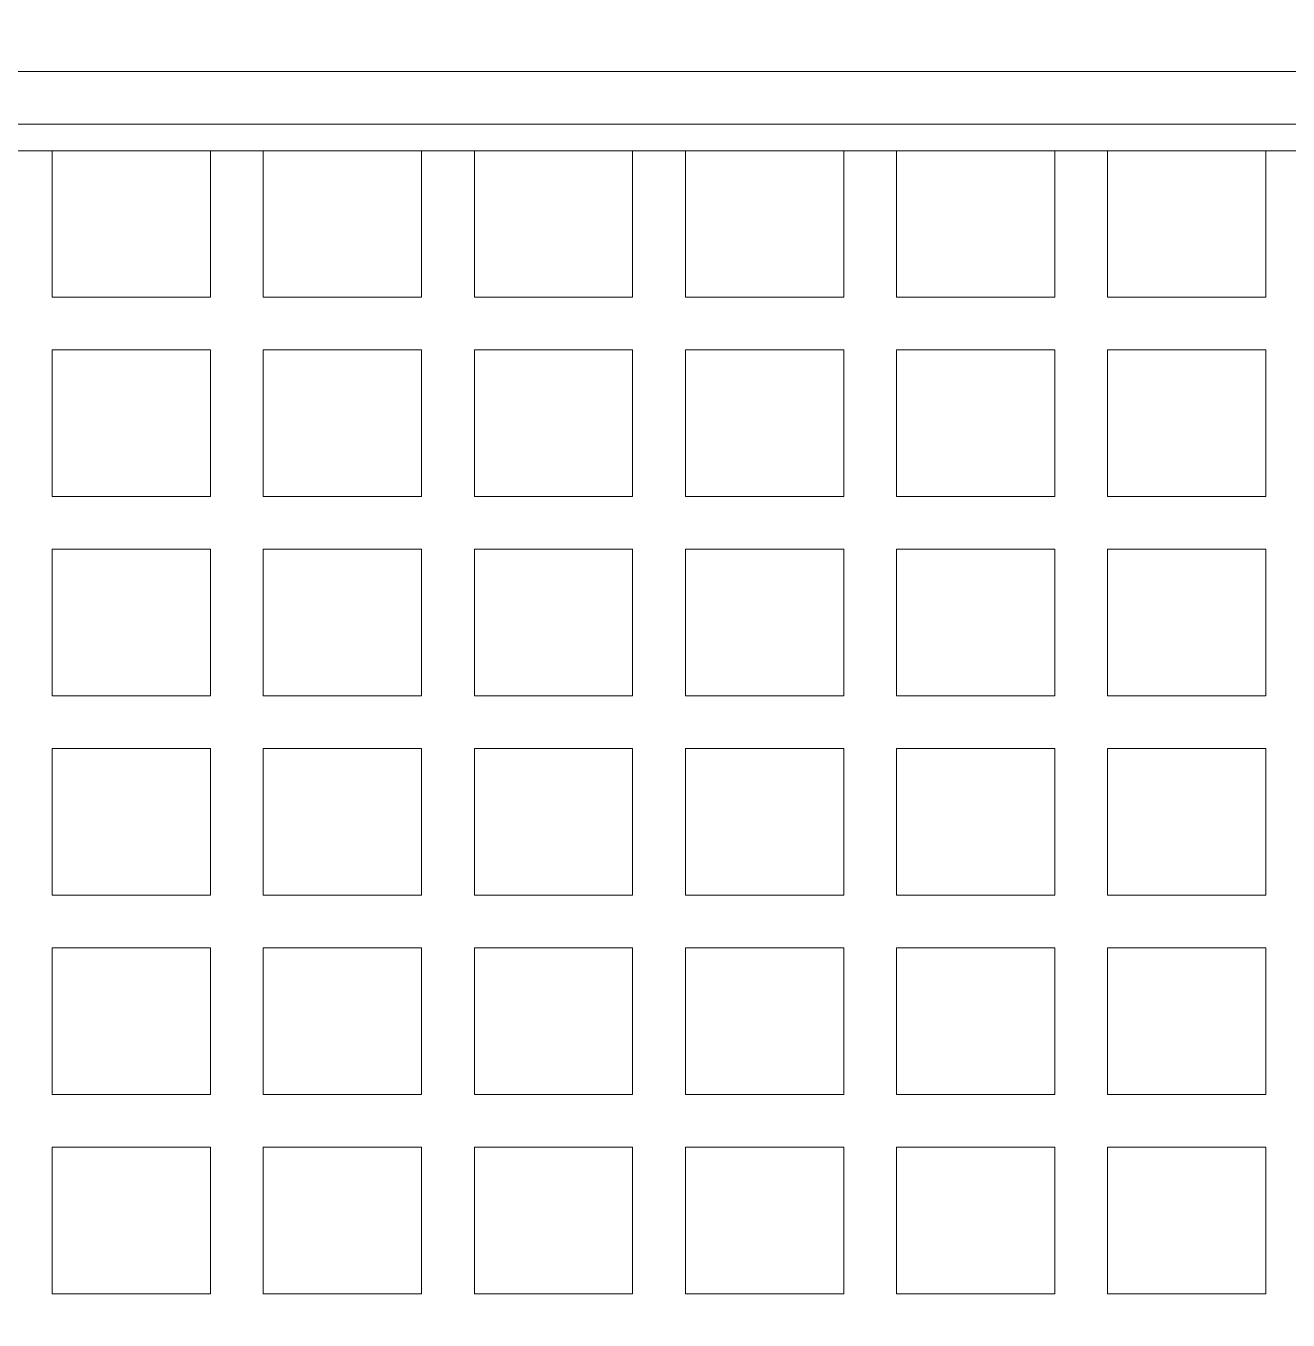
# Model space of a CAD drawing. Header units: millimetres. Extents: x 3554773 to 3850347, y -1853213 to -1653133.
# Drawn here: x 3582679 to 3587516, y -1701506 to -1696545 of the extents above; entities that cross this region are included whole.
import ezdxf

# ---------------------------------------------------------------- set-up
doc = ezdxf.new("R2010")
doc.units = ezdxf.units.MM
doc.header["$MEASUREMENT"] = 0
doc.set_wipeout_variables(frame=1)
doc.linetypes.add('Wipeout_Contour', pattern=[1000, 0, -1000])
doc.layers.add('Structural - Bearing', color=7, linetype='Continuous')
doc.layers.add('Structural - Bearing_Pen_No__3', color=7, linetype='Continuous', lineweight=18, true_color=0xff6600)

msp = doc.modelspace()

# ---------------------------------------------------------------- wipeouts: each hides what was drawn before it
at = {"color": 254, "linetype": 'Wipeout_Contour', "lineweight": 0, "ltscale": 32477398.95021086}
msp.add_wipeout([(3574927.1, -1696720.4), (3574927.1, -1706321.2), (3591239.2, -1706321.2), (3591239.2, -1696720.4), (3590160.7, -1696720.4), (3590160.7, -1704000.2), (3576005.6, -1704000.2), (3576005.6, -1696720.4)], dxfattribs=at).dxf.layer = 'Structural - Bearing'

# ---------------------------------------------------------------- next in the draw order: wipeouts: each hides what was drawn before it
at = {"color": 254, "linetype": 'Wipeout_Contour', "lineweight": 0, "ltscale": 16236540.83885354}
msp.add_wipeout([(3574927.1, -1694900.5), (3574927.1, -1696720.4), (3591239.2, -1696720.4), (3591239.2, -1694900.5)], dxfattribs=at).dxf.layer = 'Structural - Bearing'
at = {"color": 254, "linetype": 'Wipeout_Contour', "lineweight": 0, "ltscale": 16237490.31939492}
msp.add_wipeout([(3583386.5, -1697787.7), (3582779.8, -1697787.7), (3582779.8, -1698349.4), (3583386.5, -1698349.4)], dxfattribs=at).dxf.layer = 'Structural - Bearing'
at = {"color": 254, "linetype": 'Wipeout_Contour', "lineweight": 0, "ltscale": 16238214.3394941}
msp.add_wipeout([(3583588.7, -1698349.4), (3584195.3, -1698349.4), (3584195.3, -1697787.7), (3583588.7, -1697787.7)], dxfattribs=at).dxf.layer = 'Structural - Bearing'
at = {"color": 254, "linetype": 'Wipeout_Contour', "lineweight": 0, "ltscale": 16238938.3668357}
msp.add_wipeout([(3584397.6, -1698349.4), (3585004.2, -1698349.4), (3585004.2, -1697787.7), (3584397.6, -1697787.7)], dxfattribs=at).dxf.layer = 'Structural - Bearing'
at = {"color": 254, "linetype": 'Wipeout_Contour', "lineweight": 0, "ltscale": 16239662.40130703}
msp.add_wipeout([(3585813.1, -1697787.7), (3585206.4, -1697787.7), (3585206.4, -1698349.4), (3585813.1, -1698349.4)], dxfattribs=at).dxf.layer = 'Structural - Bearing'
at = {"color": 254, "linetype": 'Wipeout_Contour', "lineweight": 0, "ltscale": 16240386.44292852}
msp.add_wipeout([(3586621.9, -1697787.7), (3586015.3, -1697787.7), (3586015.3, -1698349.4), (3586621.9, -1698349.4)], dxfattribs=at).dxf.layer = 'Structural - Bearing'
at = {"color": 254, "linetype": 'Wipeout_Contour', "lineweight": 0, "ltscale": 16241110.49158717}
msp.add_wipeout([(3586824.1, -1697787.7), (3586824.1, -1698349.4), (3587430.8, -1698349.4), (3587430.8, -1697787.7)], dxfattribs=at).dxf.layer = 'Structural - Bearing'
at = {"color": 254, "linetype": 'Wipeout_Contour', "lineweight": 0, "ltscale": 16237811.72239946}
msp.add_wipeout([(3582779.8, -1698551.6), (3582779.8, -1699113.3), (3583386.5, -1699113.3), (3583386.5, -1698551.6)], dxfattribs=at).dxf.layer = 'Structural - Bearing'
at = {"color": 254, "linetype": 'Wipeout_Contour', "lineweight": 0, "ltscale": 16238535.72818978}
msp.add_wipeout([(3583588.7, -1698551.6), (3583588.7, -1699113.3), (3584195.3, -1699113.3), (3584195.3, -1698551.6)], dxfattribs=at).dxf.layer = 'Structural - Bearing'
at = {"color": 254, "linetype": 'Wipeout_Contour', "lineweight": 0, "ltscale": 16239259.74120227}
msp.add_wipeout([(3584397.6, -1698551.6), (3584397.6, -1699113.3), (3585004.2, -1699113.3), (3585004.2, -1698551.6)], dxfattribs=at).dxf.layer = 'Structural - Bearing'
at = {"color": 254, "linetype": 'Wipeout_Contour', "lineweight": 0, "ltscale": 16239983.76134562}
msp.add_wipeout([(3585206.4, -1698551.6), (3585206.4, -1699113.3), (3585813.1, -1699113.3), (3585813.1, -1698551.6)], dxfattribs=at).dxf.layer = 'Structural - Bearing'
at = {"color": 254, "linetype": 'Wipeout_Contour', "lineweight": 0, "ltscale": 16240707.78861889}
msp.add_wipeout([(3586621.9, -1698551.6), (3586015.3, -1698551.6), (3586015.3, -1699113.3), (3586621.9, -1699113.3)], dxfattribs=at).dxf.layer = 'Structural - Bearing'
at = {"color": 254, "linetype": 'Wipeout_Contour', "lineweight": 0, "ltscale": 16241431.82293076}
msp.add_wipeout([(3586824.1, -1698551.6), (3586824.1, -1699113.3), (3587430.8, -1699113.3), (3587430.8, -1698551.6)], dxfattribs=at).dxf.layer = 'Structural - Bearing'
at = {"color": 254, "linetype": 'Wipeout_Contour', "lineweight": 0, "ltscale": 16238133.154241}
msp.add_wipeout([(3583386.5, -1699315.5), (3582779.8, -1699315.5), (3582779.8, -1699877.2), (3583386.5, -1699877.2)], dxfattribs=at).dxf.layer = 'Structural - Bearing'
at = {"color": 254, "linetype": 'Wipeout_Contour', "lineweight": 0, "ltscale": 16238857.14567896}
msp.add_wipeout([(3583588.7, -1699315.5), (3583588.7, -1699877.2), (3584195.3, -1699877.2), (3584195.3, -1699315.5)], dxfattribs=at).dxf.layer = 'Structural - Bearing'
at = {"color": 254, "linetype": 'Wipeout_Contour', "lineweight": 0, "ltscale": 16239581.14436162}
msp.add_wipeout([(3584397.6, -1699315.5), (3584397.6, -1699877.2), (3585004.2, -1699877.2), (3585004.2, -1699315.5)], dxfattribs=at).dxf.layer = 'Structural - Bearing'
at = {"color": 254, "linetype": 'Wipeout_Contour', "lineweight": 0, "ltscale": 16240305.15017628}
msp.add_wipeout([(3585206.4, -1699315.5), (3585206.4, -1699877.2), (3585813.1, -1699877.2), (3585813.1, -1699315.5)], dxfattribs=at).dxf.layer = 'Structural - Bearing'
at = {"color": 254, "linetype": 'Wipeout_Contour', "lineweight": 0, "ltscale": 16241029.16314337}
msp.add_wipeout([(3586621.9, -1699315.5), (3586015.3, -1699315.5), (3586015.3, -1699877.2), (3586621.9, -1699877.2)], dxfattribs=at).dxf.layer = 'Structural - Bearing'
at = {"color": 254, "linetype": 'Wipeout_Contour', "lineweight": 0, "ltscale": 16241753.18310744}
msp.add_wipeout([(3586824.1, -1699315.5), (3586824.1, -1699877.2), (3587430.8, -1699877.2), (3587430.8, -1699315.5)], dxfattribs=at).dxf.layer = 'Structural - Bearing'
at = {"color": 254, "linetype": 'Wipeout_Contour', "lineweight": 0, "ltscale": 16238454.61478978}
msp.add_wipeout([(3582779.8, -1700641.2), (3583386.5, -1700641.2), (3583386.5, -1700079.4), (3582779.8, -1700079.4)], dxfattribs=at).dxf.layer = 'Structural - Bearing'
at = {"color": 254, "linetype": 'Wipeout_Contour', "lineweight": 0, "ltscale": 16239178.59191745}
msp.add_wipeout([(3583588.7, -1700641.2), (3584195.3, -1700641.2), (3584195.3, -1700079.4), (3583588.7, -1700079.4)], dxfattribs=at).dxf.layer = 'Structural - Bearing'
at = {"color": 254, "linetype": 'Wipeout_Contour', "lineweight": 0, "ltscale": 16239902.57626957}
msp.add_wipeout([(3585004.2, -1700079.4), (3584397.6, -1700079.4), (3584397.6, -1700641.2), (3585004.2, -1700641.2)], dxfattribs=at).dxf.layer = 'Structural - Bearing'
at = {"color": 254, "linetype": 'Wipeout_Contour', "lineweight": 0, "ltscale": 16240626.56775482}
msp.add_wipeout([(3585813.1, -1700079.4), (3585206.4, -1700079.4), (3585206.4, -1700641.2), (3585813.1, -1700641.2)], dxfattribs=at).dxf.layer = 'Structural - Bearing'
at = {"color": 254, "linetype": 'Wipeout_Contour', "lineweight": 0, "ltscale": 16241350.56637225}
msp.add_wipeout([(3586621.9, -1700079.4), (3586015.3, -1700079.4), (3586015.3, -1700641.2), (3586621.9, -1700641.2)], dxfattribs=at).dxf.layer = 'Structural - Bearing'
at = {"color": 254, "linetype": 'Wipeout_Contour', "lineweight": 0, "ltscale": 16242074.57203057}
msp.add_wipeout([(3586824.1, -1700641.2), (3587430.8, -1700641.2), (3587430.8, -1700079.4), (3586824.1, -1700079.4)], dxfattribs=at).dxf.layer = 'Structural - Bearing'
at = {"color": 254, "linetype": 'Wipeout_Contour', "lineweight": 0, "ltscale": 16238776.10412935}
msp.add_wipeout([(3582779.8, -1701405.1), (3583386.5, -1701405.1), (3583386.5, -1700843.4), (3582779.8, -1700843.4)], dxfattribs=at).dxf.layer = 'Structural - Bearing'
at = {"color": 254, "linetype": 'Wipeout_Contour', "lineweight": 0, "ltscale": 16239500.06694602}
msp.add_wipeout([(3583588.7, -1700843.4), (3583588.7, -1701405.1), (3584195.3, -1701405.1), (3584195.3, -1700843.4)], dxfattribs=at).dxf.layer = 'Structural - Bearing'
at = {"color": 254, "linetype": 'Wipeout_Contour', "lineweight": 0, "ltscale": 16240224.03696687}
msp.add_wipeout([(3584397.6, -1700843.4), (3584397.6, -1701405.1), (3585004.2, -1701405.1), (3585004.2, -1700843.4)], dxfattribs=at).dxf.layer = 'Structural - Bearing'
at = {"color": 254, "linetype": 'Wipeout_Contour', "lineweight": 0, "ltscale": 16240948.014122}
msp.add_wipeout([(3585206.4, -1701405.1), (3585813.1, -1701405.1), (3585813.1, -1700843.4), (3585206.4, -1700843.4)], dxfattribs=at).dxf.layer = 'Structural - Bearing'
at = {"color": 254, "linetype": 'Wipeout_Contour', "lineweight": 0, "ltscale": 16241671.99838906}
msp.add_wipeout([(3586015.3, -1701405.1), (3586621.9, -1701405.1), (3586621.9, -1700843.4), (3586015.3, -1700843.4)], dxfattribs=at).dxf.layer = 'Structural - Bearing'
at = {"color": 254, "linetype": 'Wipeout_Contour', "lineweight": 0, "ltscale": 16242395.98974091}
msp.add_wipeout([(3586824.1, -1700843.4), (3586824.1, -1701405.1), (3587430.8, -1701405.1), (3587430.8, -1700843.4)], dxfattribs=at).dxf.layer = 'Structural - Bearing'

# ---------------------------------------------------------------- next in the draw order: linework, layer by layer
at = {"layer": 'Structural - Bearing_Pen_No__3', "linetype": 'Continuous'}
for p, q in [((3582779.8, -1697787.7), (3583386.5, -1697787.7)), ((3582779.8, -1697787.7), (3582779.8, -1698349.4)), ((3583386.5, -1698349.4), (3583386.5, -1697787.7)), ((3583588.7, -1697787.7), (3584195.3, -1697787.7)), ((3583588.7, -1697787.7), (3583588.7, -1698349.4)), ((3584195.3, -1698349.4), (3584195.3, -1697787.7)), ((3584397.6, -1697787.7), (3585004.2, -1697787.7)), ((3584397.6, -1697787.7), (3584397.6, -1698349.4)), ((3585004.2, -1698349.4), (3585004.2, -1697787.7)), ((3585206.4, -1697787.7), (3585813.1, -1697787.7)), ((3585206.4, -1697787.7), (3585206.4, -1698349.4)), ((3585813.1, -1698349.4), (3585813.1, -1697787.7)), ((3586015.3, -1697787.7), (3586621.9, -1697787.7)), ((3586015.3, -1697787.7), (3586015.3, -1698349.4)), ((3586621.9, -1698349.4), (3586621.9, -1697787.7)), ((3586824.1, -1697787.7), (3587430.8, -1697787.7)), ((3586824.1, -1697787.7), (3586824.1, -1698349.4)), ((3587430.8, -1698349.4), (3587430.8, -1697787.7)), ((3583386.5, -1698349.4), (3582779.8, -1698349.4)), ((3584195.3, -1698349.4), (3583588.7, -1698349.4)), ((3585004.2, -1698349.4), (3584397.6, -1698349.4)), ((3585813.1, -1698349.4), (3585206.4, -1698349.4)), ((3586621.9, -1698349.4), (3586015.3, -1698349.4)), ((3587430.8, -1698349.4), (3586824.1, -1698349.4)), ((3582779.8, -1698551.6), (3582779.8, -1699113.3)), ((3583386.5, -1698551.6), (3582779.8, -1698551.6)), ((3583386.5, -1699113.3), (3583386.5, -1698551.6)), ((3583588.7, -1698551.6), (3583588.7, -1699113.3)), ((3584195.3, -1698551.6), (3583588.7, -1698551.6)), ((3584195.3, -1699113.3), (3584195.3, -1698551.6)), ((3584397.6, -1698551.6), (3584397.6, -1699113.3)), ((3585004.2, -1698551.6), (3584397.6, -1698551.6)), ((3585004.2, -1699113.3), (3585004.2, -1698551.6)), ((3585206.4, -1698551.6), (3585206.4, -1699113.3)), ((3585813.1, -1698551.6), (3585206.4, -1698551.6)), ((3585813.1, -1699113.3), (3585813.1, -1698551.6)), ((3586015.3, -1698551.6), (3586015.3, -1699113.3)), ((3586621.9, -1698551.6), (3586015.3, -1698551.6)), ((3586621.9, -1699113.3), (3586621.9, -1698551.6)), ((3586824.1, -1698551.6), (3586824.1, -1699113.3)), ((3587430.8, -1698551.6), (3586824.1, -1698551.6)), ((3587430.8, -1699113.3), (3587430.8, -1698551.6)), ((3583386.5, -1699113.3), (3582779.8, -1699113.3)), ((3584195.3, -1699113.3), (3583588.7, -1699113.3)), ((3585004.2, -1699113.3), (3584397.6, -1699113.3)), ((3585813.1, -1699113.3), (3585206.4, -1699113.3)), ((3586621.9, -1699113.3), (3586015.3, -1699113.3)), ((3587430.8, -1699113.3), (3586824.1, -1699113.3)), ((3582779.8, -1699315.5), (3582779.8, -1699877.2)), ((3583386.5, -1699315.5), (3582779.8, -1699315.5)), ((3583386.5, -1699877.2), (3583386.5, -1699315.5)), ((3583588.7, -1699315.5), (3583588.7, -1699877.2)), ((3584195.3, -1699315.5), (3583588.7, -1699315.5)), ((3584195.3, -1699877.2), (3584195.3, -1699315.5)), ((3584397.6, -1699315.5), (3584397.6, -1699877.2)), ((3585004.2, -1699315.5), (3584397.6, -1699315.5)), ((3585004.2, -1699877.2), (3585004.2, -1699315.5)), ((3585206.4, -1699315.5), (3585206.4, -1699877.2)), ((3585813.1, -1699315.5), (3585206.4, -1699315.5)), ((3585813.1, -1699877.2), (3585813.1, -1699315.5)), ((3586015.3, -1699315.5), (3586015.3, -1699877.2)), ((3586621.9, -1699315.5), (3586015.3, -1699315.5)), ((3586621.9, -1699877.2), (3586621.9, -1699315.5)), ((3586824.1, -1699315.5), (3586824.1, -1699877.2)), ((3587430.8, -1699315.5), (3586824.1, -1699315.5)), ((3587430.8, -1699877.2), (3587430.8, -1699315.5)), ((3583386.5, -1699877.2), (3582779.8, -1699877.2)), ((3584195.3, -1699877.2), (3583588.7, -1699877.2)), ((3585004.2, -1699877.2), (3584397.6, -1699877.2)), ((3585813.1, -1699877.2), (3585206.4, -1699877.2)), ((3586621.9, -1699877.2), (3586015.3, -1699877.2)), ((3587430.8, -1699877.2), (3586824.1, -1699877.2)), ((3582779.8, -1700079.4), (3582779.8, -1700641.2)), ((3583386.5, -1700079.4), (3582779.8, -1700079.4)), ((3583386.5, -1700641.2), (3583386.5, -1700079.4)), ((3583588.7, -1700079.4), (3583588.7, -1700641.2)), ((3584195.3, -1700079.4), (3583588.7, -1700079.4)), ((3584195.3, -1700641.2), (3584195.3, -1700079.4)), ((3584397.6, -1700079.4), (3584397.6, -1700641.2)), ((3585004.2, -1700079.4), (3584397.6, -1700079.4)), ((3585004.2, -1700641.2), (3585004.2, -1700079.4)), ((3585206.4, -1700079.4), (3585206.4, -1700641.2)), ((3585813.1, -1700079.4), (3585206.4, -1700079.4)), ((3585813.1, -1700641.2), (3585813.1, -1700079.4)), ((3586015.3, -1700079.4), (3586015.3, -1700641.2)), ((3586621.9, -1700079.4), (3586015.3, -1700079.4)), ((3586621.9, -1700641.2), (3586621.9, -1700079.4)), ((3586824.1, -1700079.4), (3586824.1, -1700641.2)), ((3587430.8, -1700079.4), (3586824.1, -1700079.4)), ((3587430.8, -1700641.2), (3587430.8, -1700079.4)), ((3583386.5, -1700641.2), (3582779.8, -1700641.2)), ((3584195.3, -1700641.2), (3583588.7, -1700641.2)), ((3585004.2, -1700641.2), (3584397.6, -1700641.2)), ((3585813.1, -1700641.2), (3585206.4, -1700641.2)), ((3586621.9, -1700641.2), (3586015.3, -1700641.2)), ((3587430.8, -1700641.2), (3586824.1, -1700641.2)), ((3582779.8, -1700843.4), (3582779.8, -1701405.1)), ((3583386.5, -1700843.4), (3582779.8, -1700843.4)), ((3583386.5, -1701405.1), (3583386.5, -1700843.4)), ((3583588.7, -1700843.4), (3583588.7, -1701405.1)), ((3584195.3, -1700843.4), (3583588.7, -1700843.4)), ((3584195.3, -1701405.1), (3584195.3, -1700843.4)), ((3584397.6, -1700843.4), (3584397.6, -1701405.1)), ((3585004.2, -1700843.4), (3584397.6, -1700843.4)), ((3585004.2, -1701405.1), (3585004.2, -1700843.4)), ((3585206.4, -1700843.4), (3585206.4, -1701405.1)), ((3585813.1, -1700843.4), (3585206.4, -1700843.4)), ((3585813.1, -1701405.1), (3585813.1, -1700843.4)), ((3586015.3, -1700843.4), (3586015.3, -1701405.1)), ((3586621.9, -1700843.4), (3586015.3, -1700843.4)), ((3586621.9, -1701405.1), (3586621.9, -1700843.4)), ((3586824.1, -1700843.4), (3586824.1, -1701405.1)), ((3587430.8, -1700843.4), (3586824.1, -1700843.4)), ((3587430.8, -1701405.1), (3587430.8, -1700843.4)), ((3583386.5, -1701405.1), (3582779.8, -1701405.1)), ((3584195.3, -1701405.1), (3583588.7, -1701405.1)), ((3585004.2, -1701405.1), (3584397.6, -1701405.1)), ((3585813.1, -1701405.1), (3585206.4, -1701405.1)), ((3586621.9, -1701405.1), (3586015.3, -1701405.1)), ((3587430.8, -1701405.1), (3586824.1, -1701405.1))]:
    msp.add_line(p, q, dxfattribs=at)

# ---------------------------------------------------------------- next in the draw order: wipeouts: each hides what was drawn before it
at = {"color": 254, "linetype": 'Wipeout_Contour', "lineweight": 0, "ltscale": 24355470.69614352}
msp.add_wipeout([(3576005.6, -1696922.6), (3576207.8, -1696922.6), (3589958.5, -1696922.6), (3590160.7, -1696922.6), (3590160.7, -1696720.4), (3576005.6, -1696720.4)], dxfattribs=at).dxf.layer = 'Structural - Bearing'

# ---------------------------------------------------------------- next in the draw order: linework, layer by layer
at = {"layer": 'Structural - Bearing_Pen_No__3', "linetype": 'Continuous'}
msp.add_line((3576005.6, -1696720.4), (3590160.7, -1696720.4), dxfattribs=at)

# ---------------------------------------------------------------- next in the draw order: wipeouts: each hides what was drawn before it
at = {"color": 254, "linetype": 'Wipeout_Contour', "lineweight": 0, "ltscale": 24355555.73877787}
msp.add_wipeout([(3576207.8, -1697023.8), (3576308.9, -1697023.8), (3589857.4, -1697023.8), (3589958.5, -1697023.8), (3589958.5, -1696922.6), (3576207.8, -1696922.6)], dxfattribs=at).dxf.layer = 'Structural - Bearing'

# ---------------------------------------------------------------- next in the draw order: linework, layer by layer
at = {"layer": 'Structural - Bearing_Pen_No__3', "linetype": 'Continuous'}
msp.add_line((3589958.5, -1696922.6), (3576207.8, -1696922.6), dxfattribs=at)

# ---------------------------------------------------------------- next in the draw order: wipeouts: each hides what was drawn before it
at = {"color": 254, "linetype": 'Wipeout_Contour', "lineweight": 0, "ltscale": 16237168.94514353}
msp.add_wipeout([(3583386.5, -1697023.8), (3582779.8, -1697023.8), (3582779.8, -1697585.5), (3583386.5, -1697585.5)], dxfattribs=at).dxf.layer = 'Structural - Bearing'
at = {"color": 254, "linetype": 'Wipeout_Contour', "lineweight": 0, "ltscale": 16237892.97959362}
msp.add_wipeout([(3583588.7, -1697023.8), (3583588.7, -1697585.5), (3584195.3, -1697585.5), (3584195.3, -1697023.8)], dxfattribs=at).dxf.layer = 'Structural - Bearing'
at = {"color": 254, "linetype": 'Wipeout_Contour', "lineweight": 0, "ltscale": 16238617.02126362}
msp.add_wipeout([(3584397.6, -1697585.5), (3585004.2, -1697585.5), (3585004.2, -1697023.8), (3584397.6, -1697023.8)], dxfattribs=at).dxf.layer = 'Structural - Bearing'
at = {"color": 254, "linetype": 'Wipeout_Contour', "lineweight": 0, "ltscale": 16239341.07006222}
msp.add_wipeout([(3585206.4, -1697023.8), (3585206.4, -1697585.5), (3585813.1, -1697585.5), (3585813.1, -1697023.8)], dxfattribs=at).dxf.layer = 'Structural - Bearing'
at = {"color": 254, "linetype": 'Wipeout_Contour', "lineweight": 0, "ltscale": 16240065.12598845}
msp.add_wipeout([(3586015.3, -1697023.8), (3586015.3, -1697585.5), (3586621.9, -1697585.5), (3586621.9, -1697023.8)], dxfattribs=at).dxf.layer = 'Structural - Bearing'
at = {"color": 254, "linetype": 'Wipeout_Contour', "lineweight": 0, "ltscale": 16240789.18895101}
msp.add_wipeout([(3586824.1, -1697585.5), (3587430.8, -1697585.5), (3587430.8, -1697023.8), (3586824.1, -1697023.8)], dxfattribs=at).dxf.layer = 'Structural - Bearing'

# ---------------------------------------------------------------- next in the draw order: linework, layer by layer
at = {"layer": 'Structural - Bearing_Pen_No__3', "linetype": 'Continuous'}
for p, q in [((3582577.6, -1697023.8), (3582779.8, -1697023.8)), ((3582779.8, -1697023.8), (3582779.8, -1697585.5)), ((3582779.8, -1697023.8), (3587430.8, -1697023.8)), ((3583386.5, -1697585.5), (3583386.5, -1697023.8)), ((3583386.5, -1697023.8), (3583588.7, -1697023.8)), ((3583588.7, -1697023.8), (3583588.7, -1697585.5)), ((3584195.3, -1697585.5), (3584195.3, -1697023.8)), ((3584195.3, -1697023.8), (3584397.6, -1697023.8)), ((3584397.6, -1697023.8), (3584397.6, -1697585.5)), ((3585004.2, -1697585.5), (3585004.2, -1697023.8)), ((3585004.2, -1697023.8), (3585206.4, -1697023.8)), ((3585206.4, -1697023.8), (3585206.4, -1697585.5)), ((3585813.1, -1697585.5), (3585813.1, -1697023.8)), ((3585813.1, -1697023.8), (3586015.3, -1697023.8)), ((3586015.3, -1697023.8), (3586015.3, -1697585.5)), ((3586621.9, -1697585.5), (3586621.9, -1697023.8)), ((3586621.9, -1697023.8), (3586824.1, -1697023.8)), ((3586824.1, -1697023.8), (3586824.1, -1697585.5)), ((3587430.8, -1697585.5), (3587430.8, -1697023.8)), ((3587430.8, -1697023.8), (3587633, -1697023.8)), ((3583386.5, -1697585.5), (3582779.8, -1697585.5)), ((3584195.3, -1697585.5), (3583588.7, -1697585.5)), ((3585004.2, -1697585.5), (3584397.6, -1697585.5)), ((3585813.1, -1697585.5), (3585206.4, -1697585.5)), ((3586621.9, -1697585.5), (3586015.3, -1697585.5)), ((3587430.8, -1697585.5), (3586824.1, -1697585.5))]:
    msp.add_line(p, q, dxfattribs=at)

doc.saveas('drawing.dxf')
